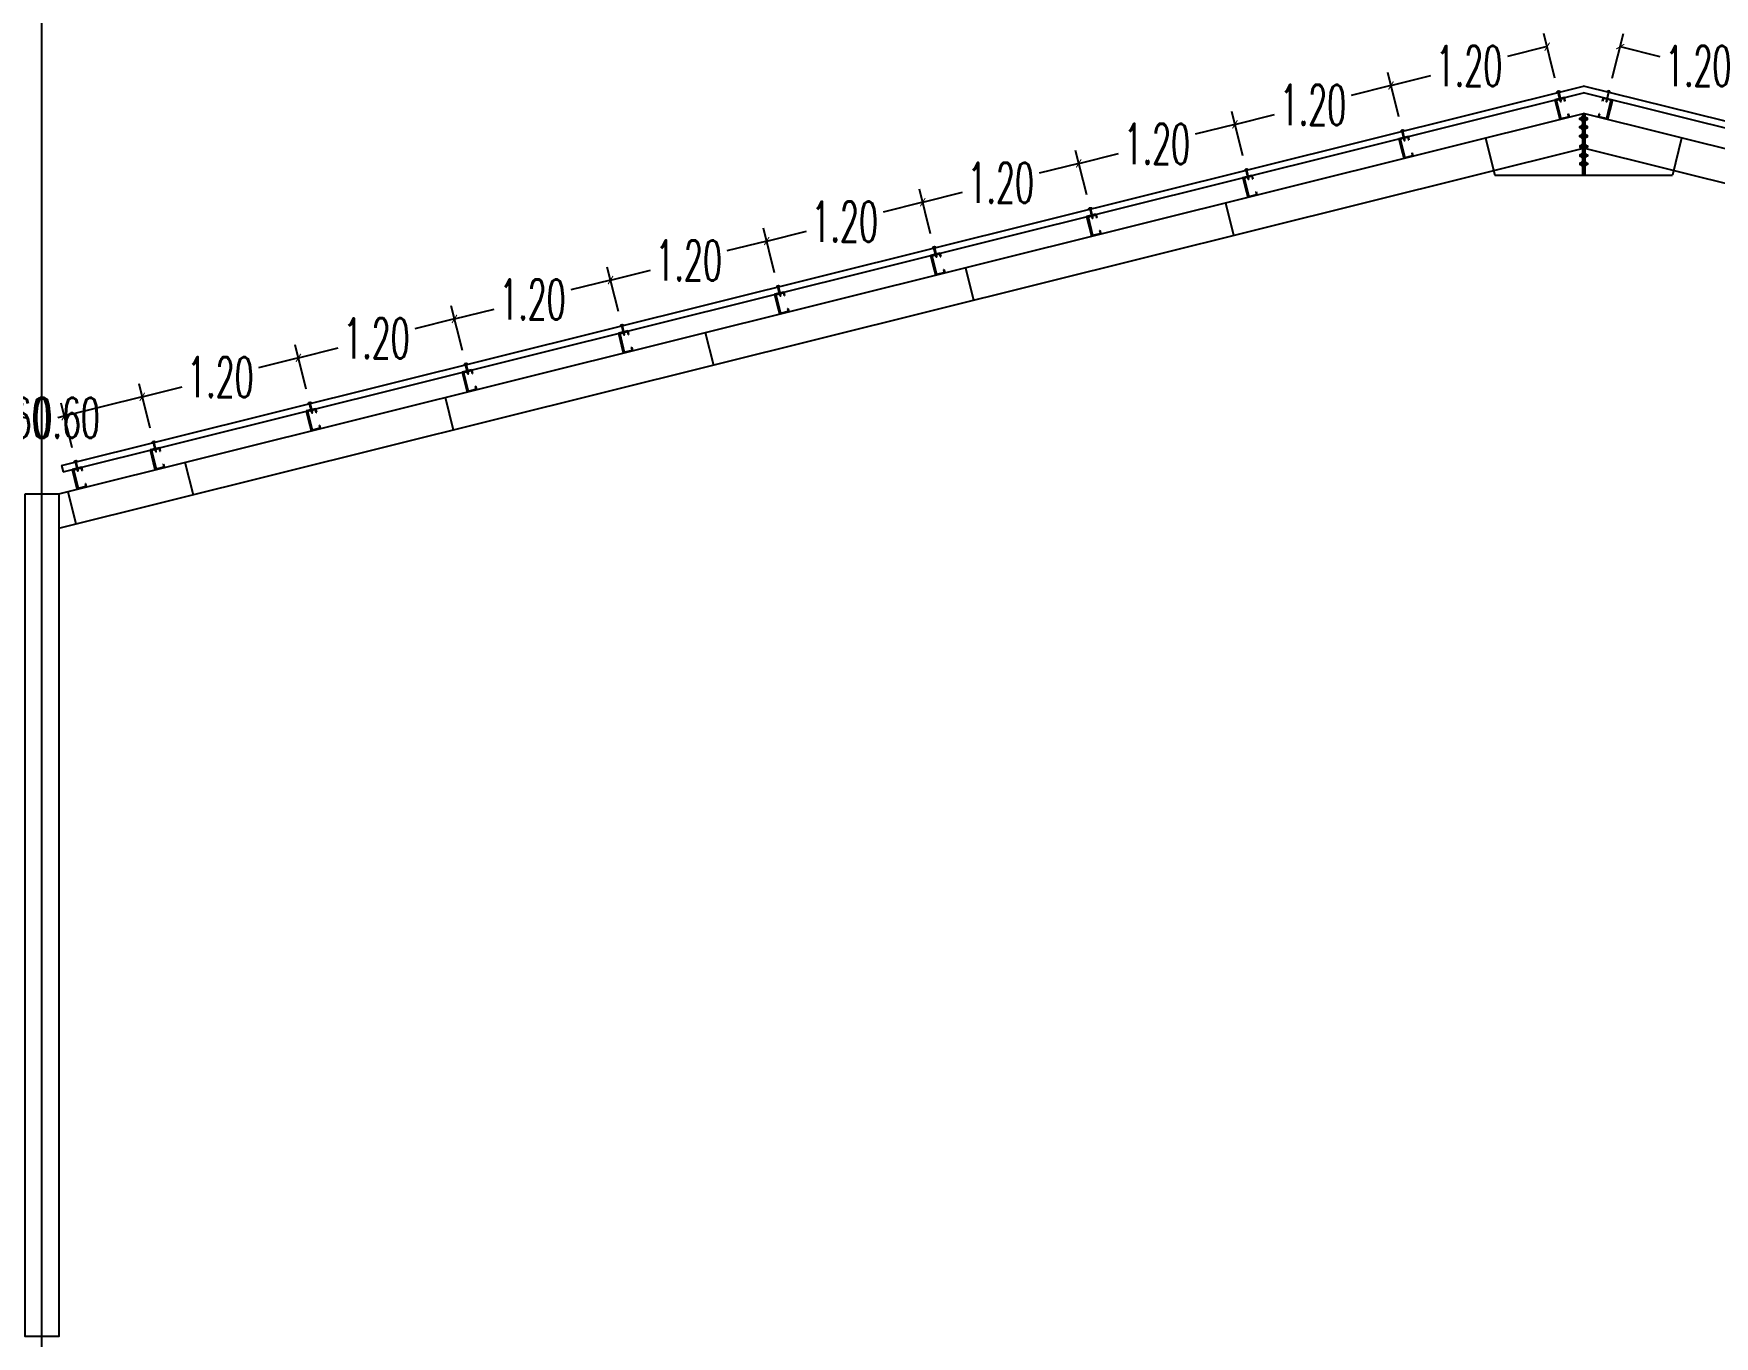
# Model space of a CAD drawing. Header units: millimetres. Extents: x 2491 to 3310, y 1470 to 1581.
# Drawn here: x 3270.77 to 3283.31, y 1536.73 to 1546.46 of the extents above; entities that cross this region are included whole.
import ezdxf

# ---------------------------------------------------------------- set-up
doc = ezdxf.new("R2010")
doc.units = ezdxf.units.MM
for name, color, linetype in [('A', 7, 'Continuous'), ('GR', 7, 'Continuous'), ('SUNGAI', 150, 'Continuous'), ('TEXT', 7, 'Continuous')]:
    doc.layers.add(name, color=color, linetype=linetype)
doc.layers.add('TANGGA', color=223, linetype='Continuous', lineweight=9)
doc.styles.add('-DIM2', font='simplex.shx', dxfattribs={"width": 0.55})
doc.dimstyles.new('DIMENSI POTONGAN', dxfattribs={"dimtxt": 0.3, "dimasz": 0.05, "dimexe": 0.1, "dimexo": 0.1, "dimgap": 0.05, "dimtad": 0, "dimtih": 1, "dimtoh": 1, "dimrnd": 0.0025, "dimzin": 0, "dimdsep": 46, "dimtxsty": '-DIM2', "dimblk": 'ARCHTICK', "dimcen": 0.1, "dimclrd": 1, "dimclre": 1, "dimclrt": 2, "dimadec": 0, "dimazin": 0, "dimtfac": 1, "dimtofl": 0, "dimtmove": 0, "dimatfit": 3, "dimldrblk": 'ARCHTICK', "dimfxl": 0.18, "dimtolj": 1, "dimtzin": 0, "dimarcsym": 0})

# ---------------------------------------------------------------- blocks, each defined once
blk = doc.blocks.new('_ArchTick')
at = {"color": 0, "linetype": 'ByBlock', "const_width": 0.15}
blk.add_lwpolyline([(-0.5, -0.5), (0.5, 0.5)], dxfattribs=at)
blk = doc.blocks.new('*D407')
at = {"layer": 'Defpoints', "color": 0, "transparency": 16777216}
for p in [(3270.668, 1543.6), (3270.003, 1543.413), (3270.585, 1543.268)]:
    blk.add_point(p, dxfattribs=at)
at = {"layer": 'TANGGA', "color": 1, "lineweight": -2, "transparency": 16777216}
for p, q in [((3270.027, 1543.51), (3270.11, 1543.842)), ((3270.086, 1543.745), (3270.668, 1543.6)), ((3270.609, 1543.365), (3270.692, 1543.697)), ((3270.668, 1543.6), (3270.716, 1543.588))]:
    blk.add_line(p, q, dxfattribs=at)
at = {"layer": 'TANGGA', "color": 1, "lineweight": -2, "transparency": 16777216, "xscale": 0.05, "yscale": 0.05, "zscale": 0.05}
for p, rotation in [((3270.086, 1543.745), 166.0000000000207), ((3270.668, 1543.6), 346.0000000000207)]:
    blk.add_blockref('_ArchTick', p, dxfattribs=dict(at, rotation=rotation))
at = {"layer": 'TANGGA', "color": 2, "transparency": 16777216, "insert": (3271.018, 1543.588), "char_height": 0.3, "attachment_point": 5, "style": '-DIM2'}
blk.add_mtext('\\A1;0.60', dxfattribs=at)
blk = doc.blocks.new('*D359')
at = {"layer": 'Defpoints', "color": 0, "transparency": 16777216}
for p in [(3280.897, 1546.068), (3282.144, 1546.026), (3280.98, 1545.736)]:
    blk.add_point(p, dxfattribs=at)
at = {"layer": 'TANGGA', "color": 1, "lineweight": -2, "transparency": 16777216}
for p, q in [((3282.12, 1546.123), (3282.037, 1546.455)), ((3282.062, 1546.358), (3281.765, 1546.284)), ((3280.956, 1545.833), (3280.873, 1546.165)), ((3280.897, 1546.068), (3281.194, 1546.142))]:
    blk.add_line(p, q, dxfattribs=at)
at = {"layer": 'TANGGA', "color": 1, "lineweight": -2, "transparency": 16777216, "xscale": 0.05, "yscale": 0.05, "zscale": 0.05}
for p, rotation in [((3282.062, 1546.358), 14.0000000000846), ((3280.897, 1546.068), 194.0000000000846)]:
    blk.add_blockref('_ArchTick', p, dxfattribs=dict(at, rotation=rotation))
at = {"layer": 'TANGGA', "color": 2, "transparency": 16777216, "insert": (3281.479, 1546.213), "char_height": 0.3, "attachment_point": 5, "style": '-DIM2'}
blk.add_mtext('\\A1;1.20', dxfattribs=at)
blk = doc.blocks.new('*D360')
at = {"layer": 'Defpoints', "color": 0, "transparency": 16777216}
for p in [(3279.733, 1545.778), (3280.98, 1545.736), (3279.816, 1545.445)]:
    blk.add_point(p, dxfattribs=at)
at = {"layer": 'TANGGA', "color": 1, "lineweight": -2, "transparency": 16777216}
for p, q in [((3280.897, 1546.068), (3280.601, 1545.994)), ((3280.956, 1545.833), (3280.873, 1546.165)), ((3279.791, 1545.542), (3279.709, 1545.875)), ((3279.733, 1545.778), (3280.029, 1545.851))]:
    blk.add_line(p, q, dxfattribs=at)
at = {"layer": 'TANGGA', "color": 1, "lineweight": -2, "transparency": 16777216, "xscale": 0.05, "yscale": 0.05, "zscale": 0.05}
for p, rotation in [((3280.897, 1546.068), 14.0000000000846), ((3279.733, 1545.778), 194.0000000000846)]:
    blk.add_blockref('_ArchTick', p, dxfattribs=dict(at, rotation=rotation))
at = {"layer": 'TANGGA', "color": 2, "transparency": 16777216, "insert": (3280.315, 1545.923), "char_height": 0.3, "attachment_point": 5, "style": '-DIM2'}
blk.add_mtext('\\A1;1.20', dxfattribs=at)
blk = doc.blocks.new('*D361')
at = {"layer": 'Defpoints', "color": 0, "transparency": 16777216}
for p in [(3278.568, 1545.487), (3279.816, 1545.445), (3278.651, 1545.155)]:
    blk.add_point(p, dxfattribs=at)
at = {"layer": 'TANGGA', "color": 1, "lineweight": -2, "transparency": 16777216}
for p, q in [((3279.791, 1545.542), (3279.709, 1545.875)), ((3279.733, 1545.778), (3279.436, 1545.704)), ((3278.627, 1545.252), (3278.544, 1545.584)), ((3278.568, 1545.487), (3278.865, 1545.561))]:
    blk.add_line(p, q, dxfattribs=at)
at = {"layer": 'TANGGA', "color": 1, "lineweight": -2, "transparency": 16777216, "xscale": 0.05, "yscale": 0.05, "zscale": 0.05}
for p, rotation in [((3279.733, 1545.778), 14.0000000000846), ((3278.568, 1545.487), 194.0000000000846)]:
    blk.add_blockref('_ArchTick', p, dxfattribs=dict(at, rotation=rotation))
at = {"layer": 'TANGGA', "color": 2, "transparency": 16777216, "insert": (3279.151, 1545.632), "char_height": 0.3, "attachment_point": 5, "style": '-DIM2'}
blk.add_mtext('\\A1;1.20', dxfattribs=at)
blk = doc.blocks.new('*D362')
at = {"layer": 'Defpoints', "color": 0, "transparency": 16777216}
for p in [(3277.404, 1545.197), (3278.651, 1545.155), (3277.487, 1544.865)]:
    blk.add_point(p, dxfattribs=at)
at = {"layer": 'TANGGA', "color": 1, "lineweight": -2, "transparency": 16777216}
for p, q in [((3278.627, 1545.252), (3278.544, 1545.584)), ((3278.568, 1545.487), (3278.272, 1545.413)), ((3277.463, 1544.962), (3277.38, 1545.294)), ((3277.404, 1545.197), (3277.701, 1545.271))]:
    blk.add_line(p, q, dxfattribs=at)
at = {"layer": 'TANGGA', "color": 1, "lineweight": -2, "transparency": 16777216, "xscale": 0.05, "yscale": 0.05, "zscale": 0.05}
for p, rotation in [((3278.568, 1545.487), 14.0000000000846), ((3277.404, 1545.197), 194.0000000000846)]:
    blk.add_blockref('_ArchTick', p, dxfattribs=dict(at, rotation=rotation))
at = {"layer": 'TANGGA', "color": 2, "transparency": 16777216, "insert": (3277.986, 1545.342), "char_height": 0.3, "attachment_point": 5, "style": '-DIM2'}
blk.add_mtext('\\A1;1.20', dxfattribs=at)
blk = doc.blocks.new('*D363')
at = {"layer": 'Defpoints', "color": 0, "transparency": 16777216}
for p in [(3276.24, 1544.907), (3277.487, 1544.865), (3276.323, 1544.574)]:
    blk.add_point(p, dxfattribs=at)
at = {"layer": 'TANGGA', "color": 1, "lineweight": -2, "transparency": 16777216}
for p, q in [((3277.463, 1544.962), (3277.38, 1545.294)), ((3277.404, 1545.197), (3277.108, 1545.123)), ((3276.298, 1544.671), (3276.216, 1545.004)), ((3276.24, 1544.907), (3276.536, 1544.981))]:
    blk.add_line(p, q, dxfattribs=at)
at = {"layer": 'TANGGA', "color": 1, "lineweight": -2, "transparency": 16777216, "xscale": 0.05, "yscale": 0.05, "zscale": 0.05}
for p, rotation in [((3277.404, 1545.197), 14.0000000000846), ((3276.24, 1544.907), 194.0000000000846)]:
    blk.add_blockref('_ArchTick', p, dxfattribs=dict(at, rotation=rotation))
at = {"layer": 'TANGGA', "color": 2, "transparency": 16777216, "insert": (3276.822, 1545.052), "char_height": 0.3, "attachment_point": 5, "style": '-DIM2'}
blk.add_mtext('\\A1;1.20', dxfattribs=at)
blk = doc.blocks.new('*D364')
at = {"layer": 'Defpoints', "color": 0, "transparency": 16777216}
for p in [(3275.075, 1544.616), (3276.323, 1544.574), (3275.158, 1544.284)]:
    blk.add_point(p, dxfattribs=at)
at = {"layer": 'TANGGA', "color": 1, "lineweight": -2, "transparency": 16777216}
for p, q in [((3276.298, 1544.671), (3276.216, 1545.004)), ((3276.24, 1544.907), (3275.943, 1544.833)), ((3275.134, 1544.381), (3275.051, 1544.713)), ((3275.075, 1544.616), (3275.372, 1544.69))]:
    blk.add_line(p, q, dxfattribs=at)
at = {"layer": 'TANGGA', "color": 1, "lineweight": -2, "transparency": 16777216, "xscale": 0.05, "yscale": 0.05, "zscale": 0.05}
for p, rotation in [((3276.24, 1544.907), 14.0000000000846), ((3275.075, 1544.616), 194.0000000000846)]:
    blk.add_blockref('_ArchTick', p, dxfattribs=dict(at, rotation=rotation))
at = {"layer": 'TANGGA', "color": 2, "transparency": 16777216, "insert": (3275.658, 1544.762), "char_height": 0.3, "attachment_point": 5, "style": '-DIM2'}
blk.add_mtext('\\A1;1.20', dxfattribs=at)
blk = doc.blocks.new('*D365')
at = {"layer": 'Defpoints', "color": 0, "transparency": 16777216}
for p in [(3273.911, 1544.326), (3275.158, 1544.284), (3273.994, 1543.994)]:
    blk.add_point(p, dxfattribs=at)
at = {"layer": 'TANGGA', "color": 1, "lineweight": -2, "transparency": 16777216}
for p, q in [((3275.134, 1544.381), (3275.051, 1544.713)), ((3275.075, 1544.616), (3274.779, 1544.542)), ((3273.97, 1544.091), (3273.887, 1544.423)), ((3273.911, 1544.326), (3274.207, 1544.4))]:
    blk.add_line(p, q, dxfattribs=at)
at = {"layer": 'TANGGA', "color": 1, "lineweight": -2, "transparency": 16777216, "xscale": 0.05, "yscale": 0.05, "zscale": 0.05}
for p, rotation in [((3275.075, 1544.616), 14.0000000000846), ((3273.911, 1544.326), 194.0000000000846)]:
    blk.add_blockref('_ArchTick', p, dxfattribs=dict(at, rotation=rotation))
at = {"layer": 'TANGGA', "color": 2, "transparency": 16777216, "insert": (3274.493, 1544.471), "char_height": 0.3, "attachment_point": 5, "style": '-DIM2'}
blk.add_mtext('\\A1;1.20', dxfattribs=at)
blk = doc.blocks.new('*D366')
at = {"layer": 'Defpoints', "color": 0, "transparency": 16777216}
for p in [(3272.747, 1544.036), (3273.994, 1543.994), (3272.83, 1543.704)]:
    blk.add_point(p, dxfattribs=at)
at = {"layer": 'TANGGA', "color": 1, "lineweight": -2, "transparency": 16777216}
for p, q in [((3273.97, 1544.091), (3273.887, 1544.423)), ((3273.911, 1544.326), (3273.615, 1544.252)), ((3272.805, 1543.801), (3272.722, 1544.133)), ((3272.747, 1544.036), (3273.043, 1544.11))]:
    blk.add_line(p, q, dxfattribs=at)
at = {"layer": 'TANGGA', "color": 1, "lineweight": -2, "transparency": 16777216, "xscale": 0.05, "yscale": 0.05, "zscale": 0.05}
for p, rotation in [((3273.911, 1544.326), 14.0000000000846), ((3272.747, 1544.036), 194.0000000000846)]:
    blk.add_blockref('_ArchTick', p, dxfattribs=dict(at, rotation=rotation))
at = {"layer": 'TANGGA', "color": 2, "transparency": 16777216, "insert": (3273.329, 1544.181), "char_height": 0.3, "attachment_point": 5, "style": '-DIM2'}
blk.add_mtext('\\A1;1.20', dxfattribs=at)
blk = doc.blocks.new('*D367')
at = {"layer": 'Defpoints', "color": 0, "transparency": 16777216}
for p in [(3271.582, 1543.745), (3272.83, 1543.704), (3271.665, 1543.413)]:
    blk.add_point(p, dxfattribs=at)
at = {"layer": 'TANGGA', "color": 1, "lineweight": -2, "transparency": 16777216}
for p, q in [((3272.747, 1544.036), (3272.45, 1543.962)), ((3272.805, 1543.801), (3272.722, 1544.133)), ((3271.641, 1543.51), (3271.558, 1543.842)), ((3271.582, 1543.745), (3271.879, 1543.819))]:
    blk.add_line(p, q, dxfattribs=at)
at = {"layer": 'TANGGA', "color": 1, "lineweight": -2, "transparency": 16777216, "xscale": 0.05, "yscale": 0.05, "zscale": 0.05}
for p, rotation in [((3272.747, 1544.036), 14.0000000000846), ((3271.582, 1543.745), 194.0000000000846)]:
    blk.add_blockref('_ArchTick', p, dxfattribs=dict(at, rotation=rotation))
at = {"layer": 'TANGGA', "color": 2, "transparency": 16777216, "insert": (3272.165, 1543.891), "char_height": 0.3, "attachment_point": 5, "style": '-DIM2'}
blk.add_mtext('\\A1;1.20', dxfattribs=at)
blk = doc.blocks.new('*D368')
at = {"layer": 'Defpoints', "color": 0, "transparency": 16777216}
for p in [(3271, 1543.6), (3271.665, 1543.413), (3271.083, 1543.268)]:
    blk.add_point(p, dxfattribs=at)
at = {"layer": 'TANGGA', "color": 1, "lineweight": -2, "transparency": 16777216}
for p, q in [((3271.641, 1543.51), (3271.558, 1543.842)), ((3271.059, 1543.365), (3270.976, 1543.697)), ((3271.582, 1543.745), (3271, 1543.6)), ((3271, 1543.6), (3270.952, 1543.588))]:
    blk.add_line(p, q, dxfattribs=at)
at = {"layer": 'TANGGA', "color": 1, "lineweight": -2, "transparency": 16777216, "xscale": 0.05, "yscale": 0.05, "zscale": 0.05}
for p, rotation in [((3271.582, 1543.745), 13.99999999997933), ((3271, 1543.6), 193.9999999999793)]:
    blk.add_blockref('_ArchTick', p, dxfattribs=dict(at, rotation=rotation))
at = {"layer": 'TANGGA', "color": 2, "transparency": 16777216, "insert": (3270.65, 1543.588), "char_height": 0.3, "attachment_point": 5, "style": '-DIM2'}
blk.add_mtext('\\A1;0.60', dxfattribs=at)
blk = doc.blocks.new('*D369')
at = {"layer": 'Defpoints', "color": 0, "transparency": 16777216}
for p in [(3283.771, 1546.068), (3282.524, 1546.026), (3283.688, 1545.736)]:
    blk.add_point(p, dxfattribs=at)
at = {"layer": 'TANGGA', "color": 1, "lineweight": -2, "transparency": 16777216}
for p, q in [((3282.548, 1546.123), (3282.631, 1546.455)), ((3282.607, 1546.358), (3282.903, 1546.284)), ((3283.771, 1546.068), (3283.474, 1546.142)), ((3283.712, 1545.833), (3283.795, 1546.165))]:
    blk.add_line(p, q, dxfattribs=at)
at = {"layer": 'TANGGA', "color": 1, "lineweight": -2, "transparency": 16777216, "xscale": 0.05, "yscale": 0.05, "zscale": 0.05}
for p, rotation in [((3282.607, 1546.358), 165.9999999999154), ((3283.771, 1546.068), 345.9999999999154)]:
    blk.add_blockref('_ArchTick', p, dxfattribs=dict(at, rotation=rotation))
at = {"layer": 'TANGGA', "color": 2, "transparency": 16777216, "insert": (3283.189, 1546.213), "char_height": 0.3, "attachment_point": 5, "style": '-DIM2'}
blk.add_mtext('\\A1;1.20', dxfattribs=at)

msp = doc.modelspace()

# ---------------------------------------------------------------- linework, layer by layer
for p, q in [((3270.979, 1543.233), (3282.334, 1546.064)), ((3294.833, 1542.948), (3282.334, 1546.064)), ((3270.991, 1543.185), (3282.334, 1546.013)), ((3282.12, 1545.961), (3282.148, 1545.851)), ((3282.12, 1545.961), (3282.148, 1545.851)), ((3282.12, 1545.961), (3282.148, 1545.851)), ((3282.12, 1545.961), (3282.148, 1545.851)), ((3282.12, 1545.961), (3282.156, 1545.816)), ((3282.123, 1545.95), (3282.129, 1545.952)), ((3282.123, 1545.951), (3282.156, 1545.816)), ((3282.123, 1545.951), (3282.156, 1545.816)), ((3282.123, 1545.951), (3282.156, 1545.816)), ((3282.126, 1545.963), (3282.162, 1545.817)), ((3282.13, 1545.959), (3282.187, 1545.973)), ((3282.13, 1545.959), (3282.164, 1545.821)), ((3282.187, 1545.973), (3282.192, 1545.952)), ((3282.189, 1545.978), (3282.195, 1545.953)), ((3282.192, 1545.952), (3282.195, 1545.953)), ((3294.821, 1542.899), (3282.334, 1546.013)), ((3282.479, 1545.978), (3282.473, 1545.953)), ((3282.476, 1545.952), (3282.473, 1545.953)), ((3282.481, 1545.973), (3282.476, 1545.952)), ((3282.538, 1545.959), (3282.481, 1545.973)), ((3282.538, 1545.959), (3282.504, 1545.821)), ((3282.542, 1545.963), (3282.506, 1545.817)), ((3282.548, 1545.961), (3282.512, 1545.816)), ((3282.546, 1545.951), (3282.512, 1545.816)), ((3282.546, 1545.951), (3282.512, 1545.816)), ((3282.546, 1545.951), (3282.512, 1545.816)), ((3282.548, 1545.961), (3282.52, 1545.851)), ((3282.548, 1545.961), (3282.52, 1545.851)), ((3282.548, 1545.961), (3282.52, 1545.851)), ((3282.548, 1545.961), (3282.52, 1545.851)), ((3282.545, 1545.95), (3282.539, 1545.952)), ((3270.959, 1543.022), (3282.334, 1545.858)), ((3282.164, 1545.821), (3282.222, 1545.835)), ((3282.216, 1545.856), (3282.219, 1545.857)), ((3282.216, 1545.856), (3282.222, 1545.835)), ((3282.219, 1545.857), (3282.225, 1545.833)), ((3282.325, 1545.856), (3282.325, 1545.4)), ((3282.326, 1545.856), (3282.326, 1545.4)), ((3294.785, 1542.754), (3282.334, 1545.858)), ((3282.334, 1545.858), (3282.334, 1545.4)), ((3282.334, 1545.858), (3282.334, 1545.4)), ((3282.342, 1545.856), (3282.342, 1545.4)), ((3282.343, 1545.856), (3282.343, 1545.4)), ((3282.449, 1545.857), (3282.443, 1545.833)), ((3282.452, 1545.856), (3282.446, 1545.835)), ((3282.504, 1545.821), (3282.446, 1545.835)), ((3282.452, 1545.856), (3282.449, 1545.857)), ((3280.956, 1545.671), (3280.983, 1545.56)), ((3280.956, 1545.671), (3280.983, 1545.56)), ((3280.956, 1545.671), (3280.983, 1545.56)), ((3280.956, 1545.671), (3280.983, 1545.56)), ((3280.956, 1545.671), (3280.992, 1545.525)), ((3280.962, 1545.672), (3280.998, 1545.527)), ((3280.965, 1545.669), (3281.023, 1545.683)), ((3280.965, 1545.669), (3281, 1545.53)), ((3281.023, 1545.683), (3281.028, 1545.662)), ((3281.025, 1545.687), (3281.031, 1545.662)), ((3281.603, 1545.676), (3281.672, 1545.4)), ((3283.065, 1545.676), (3282.996, 1545.4)), ((3283.065, 1545.676), (3282.996, 1545.4)), ((3270.959, 1542.765), (3282.334, 1545.601)), ((3280.958, 1545.66), (3280.964, 1545.661)), ((3280.958, 1545.661), (3280.992, 1545.525)), ((3280.958, 1545.661), (3280.992, 1545.525)), ((3280.958, 1545.661), (3280.992, 1545.525)), ((3281, 1545.53), (3281.057, 1545.544)), ((3281.028, 1545.662), (3281.031, 1545.662)), ((3281.052, 1545.566), (3281.055, 1545.566)), ((3281.052, 1545.566), (3281.057, 1545.544)), ((3281.055, 1545.566), (3281.061, 1545.542)), ((3294.725, 1542.511), (3282.334, 1545.601)), ((3279.791, 1545.38), (3279.819, 1545.27)), ((3279.791, 1545.38), (3279.819, 1545.27)), ((3279.791, 1545.38), (3279.819, 1545.27)), ((3279.791, 1545.38), (3279.819, 1545.27)), ((3279.791, 1545.38), (3279.828, 1545.235)), ((3279.794, 1545.37), (3279.8, 1545.371)), ((3279.794, 1545.371), (3279.828, 1545.235)), ((3279.794, 1545.371), (3279.828, 1545.235)), ((3279.794, 1545.371), (3279.828, 1545.235)), ((3279.797, 1545.382), (3279.834, 1545.236)), ((3279.801, 1545.379), (3279.858, 1545.393)), ((3279.801, 1545.379), (3279.836, 1545.24)), ((3279.858, 1545.393), (3279.864, 1545.371)), ((3279.86, 1545.397), (3279.867, 1545.372)), ((3279.864, 1545.371), (3279.867, 1545.372)), ((3279.663, 1545.192), (3279.723, 1544.95)), ((3279.836, 1545.24), (3279.893, 1545.254)), ((3279.888, 1545.275), (3279.891, 1545.276)), ((3279.888, 1545.275), (3279.893, 1545.254)), ((3279.891, 1545.276), (3279.897, 1545.252)), ((3278.627, 1545.09), (3278.655, 1544.98)), ((3278.627, 1545.09), (3278.655, 1544.98)), ((3278.627, 1545.09), (3278.655, 1544.98)), ((3278.627, 1545.09), (3278.655, 1544.98)), ((3278.627, 1545.09), (3278.663, 1544.945)), ((3278.629, 1545.08), (3278.663, 1544.945)), ((3278.629, 1545.08), (3278.663, 1544.945)), ((3278.629, 1545.08), (3278.663, 1544.945)), ((3278.63, 1545.079), (3278.636, 1545.081)), ((3278.633, 1545.092), (3278.669, 1544.946)), ((3278.637, 1545.088), (3278.694, 1545.102)), ((3278.637, 1545.088), (3278.671, 1544.95)), ((3278.694, 1545.102), (3278.699, 1545.081)), ((3278.696, 1545.107), (3278.702, 1545.082)), ((3278.699, 1545.081), (3278.702, 1545.082)), ((3278.671, 1544.95), (3278.729, 1544.964)), ((3278.723, 1544.985), (3278.726, 1544.986)), ((3278.723, 1544.985), (3278.729, 1544.964)), ((3278.726, 1544.986), (3278.732, 1544.962)), ((3277.463, 1544.8), (3277.49, 1544.689)), ((3277.463, 1544.8), (3277.49, 1544.689)), ((3277.463, 1544.8), (3277.49, 1544.689)), ((3277.463, 1544.8), (3277.49, 1544.689)), ((3277.463, 1544.8), (3277.499, 1544.654)), ((3277.465, 1544.789), (3277.471, 1544.79)), ((3277.465, 1544.79), (3277.499, 1544.654)), ((3277.465, 1544.79), (3277.499, 1544.654)), ((3277.465, 1544.79), (3277.499, 1544.654)), ((3277.468, 1544.801), (3277.505, 1544.656)), ((3277.472, 1544.798), (3277.53, 1544.812)), ((3277.472, 1544.798), (3277.507, 1544.659)), ((3277.53, 1544.812), (3277.535, 1544.791)), ((3277.532, 1544.817), (3277.538, 1544.791)), ((3277.535, 1544.791), (3277.538, 1544.791)), ((3277.507, 1544.659), (3277.564, 1544.673)), ((3277.559, 1544.695), (3277.562, 1544.695)), ((3277.559, 1544.695), (3277.564, 1544.673)), ((3277.562, 1544.695), (3277.568, 1544.672)), ((3277.722, 1544.708), (3277.783, 1544.466)), ((3276.298, 1544.51), (3276.326, 1544.399)), ((3276.298, 1544.51), (3276.326, 1544.399)), ((3276.298, 1544.51), (3276.326, 1544.399)), ((3276.298, 1544.51), (3276.326, 1544.399)), ((3276.298, 1544.51), (3276.335, 1544.364)), ((3276.301, 1544.499), (3276.307, 1544.5)), ((3276.301, 1544.5), (3276.335, 1544.364)), ((3276.301, 1544.5), (3276.335, 1544.364)), ((3276.301, 1544.5), (3276.335, 1544.364)), ((3276.304, 1544.511), (3276.34, 1544.365)), ((3276.308, 1544.508), (3276.365, 1544.522)), ((3276.308, 1544.508), (3276.343, 1544.369)), ((3276.365, 1544.522), (3276.371, 1544.5)), ((3276.367, 1544.526), (3276.374, 1544.501)), ((3276.371, 1544.5), (3276.374, 1544.501)), ((3276.343, 1544.369), (3276.4, 1544.383)), ((3276.395, 1544.404), (3276.398, 1544.405)), ((3276.395, 1544.404), (3276.4, 1544.383)), ((3276.398, 1544.405), (3276.404, 1544.381)), ((3275.134, 1544.219), (3275.162, 1544.109)), ((3275.134, 1544.219), (3275.162, 1544.109)), ((3275.134, 1544.219), (3275.162, 1544.109)), ((3275.134, 1544.219), (3275.162, 1544.109)), ((3275.134, 1544.219), (3275.17, 1544.074)), ((3275.136, 1544.21), (3275.17, 1544.074)), ((3275.136, 1544.21), (3275.17, 1544.074)), ((3275.136, 1544.21), (3275.17, 1544.074)), ((3275.137, 1544.208), (3275.142, 1544.21)), ((3275.14, 1544.221), (3275.176, 1544.075)), ((3275.144, 1544.217), (3275.201, 1544.231)), ((3275.144, 1544.217), (3275.178, 1544.079)), ((3275.201, 1544.231), (3275.206, 1544.21)), ((3275.203, 1544.236), (3275.209, 1544.211)), ((3275.206, 1544.21), (3275.209, 1544.211)), ((3275.781, 1544.225), (3275.842, 1543.982)), ((3275.178, 1544.079), (3275.236, 1544.093)), ((3275.23, 1544.114), (3275.233, 1544.115)), ((3275.23, 1544.114), (3275.236, 1544.093)), ((3275.233, 1544.115), (3275.239, 1544.091)), ((3273.97, 1543.929), (3273.997, 1543.818)), ((3273.97, 1543.929), (3273.997, 1543.818)), ((3273.97, 1543.929), (3273.997, 1543.818)), ((3273.97, 1543.929), (3273.997, 1543.818)), ((3273.97, 1543.929), (3274.006, 1543.783)), ((3273.972, 1543.918), (3273.978, 1543.92)), ((3273.972, 1543.919), (3274.006, 1543.783)), ((3273.972, 1543.919), (3274.006, 1543.783)), ((3273.972, 1543.919), (3274.006, 1543.783)), ((3273.975, 1543.93), (3274.012, 1543.785)), ((3273.979, 1543.927), (3274.037, 1543.941)), ((3273.979, 1543.927), (3274.014, 1543.788)), ((3274.037, 1543.941), (3274.042, 1543.92)), ((3274.039, 1543.946), (3274.045, 1543.92)), ((3274.042, 1543.92), (3274.045, 1543.92)), ((3274.014, 1543.788), (3274.071, 1543.803)), ((3274.066, 1543.824), (3274.069, 1543.825)), ((3274.066, 1543.824), (3274.071, 1543.803)), ((3274.069, 1543.825), (3274.075, 1543.801)), ((3273.841, 1543.741), (3273.901, 1543.498)), ((3272.805, 1543.639), (3272.833, 1543.528)), ((3272.805, 1543.639), (3272.833, 1543.528)), ((3272.805, 1543.639), (3272.833, 1543.528)), ((3272.805, 1543.639), (3272.833, 1543.528)), ((3272.805, 1543.639), (3272.842, 1543.493)), ((3272.808, 1543.628), (3272.814, 1543.629)), ((3272.808, 1543.629), (3272.842, 1543.493)), ((3272.808, 1543.629), (3272.842, 1543.493)), ((3272.808, 1543.629), (3272.842, 1543.493)), ((3272.811, 1543.64), (3272.847, 1543.495)), ((3272.815, 1543.637), (3272.872, 1543.651)), ((3272.815, 1543.637), (3272.85, 1543.498)), ((3272.872, 1543.651), (3272.878, 1543.629)), ((3272.874, 1543.655), (3272.881, 1543.63)), ((3272.878, 1543.629), (3272.881, 1543.63)), ((3272.902, 1543.534), (3272.905, 1543.534)), ((3272.902, 1543.534), (3272.907, 1543.512)), ((3272.905, 1543.534), (3272.91, 1543.51)), ((3272.85, 1543.498), (3272.907, 1543.512)), ((3271.641, 1543.348), (3271.669, 1543.238)), ((3271.641, 1543.348), (3271.669, 1543.238)), ((3271.641, 1543.348), (3271.669, 1543.238)), ((3271.641, 1543.348), (3271.669, 1543.238)), ((3271.641, 1543.348), (3271.677, 1543.203)), ((3271.643, 1543.339), (3271.677, 1543.203)), ((3271.643, 1543.339), (3271.677, 1543.203)), ((3271.643, 1543.339), (3271.677, 1543.203)), ((3271.644, 1543.338), (3271.649, 1543.339)), ((3271.647, 1543.35), (3271.683, 1543.204)), ((3271.651, 1543.346), (3271.708, 1543.36)), ((3271.651, 1543.346), (3271.685, 1543.208)), ((3271.708, 1543.36), (3271.713, 1543.339)), ((3271.71, 1543.365), (3271.716, 1543.34)), ((3271.713, 1543.339), (3271.716, 1543.34)), ((3270.979, 1543.233), (3270.991, 1543.185)), ((3271.059, 1543.203), (3271.086, 1543.093)), ((3271.059, 1543.203), (3271.086, 1543.093)), ((3271.059, 1543.203), (3271.086, 1543.093)), ((3271.059, 1543.203), (3271.086, 1543.093)), ((3271.059, 1543.203), (3271.095, 1543.058)), ((3271.061, 1543.192), (3271.067, 1543.194)), ((3271.061, 1543.193), (3271.095, 1543.058)), ((3271.061, 1543.193), (3271.095, 1543.058)), ((3271.061, 1543.193), (3271.095, 1543.058)), ((3271.065, 1543.205), (3271.101, 1543.059)), ((3271.068, 1543.201), (3271.126, 1543.215)), ((3271.068, 1543.201), (3271.103, 1543.063)), ((3271.126, 1543.215), (3271.131, 1543.194)), ((3271.128, 1543.22), (3271.134, 1543.195)), ((3271.131, 1543.194), (3271.134, 1543.195)), ((3271.685, 1543.208), (3271.743, 1543.222)), ((3271.737, 1543.243), (3271.74, 1543.244)), ((3271.737, 1543.243), (3271.743, 1543.222)), ((3271.74, 1543.244), (3271.746, 1543.22)), ((3271.9, 1543.257), (3271.961, 1543.014)), ((3271.027, 1543.039), (3271.087, 1542.797)), ((3271.103, 1543.063), (3271.16, 1543.077)), ((3271.155, 1543.098), (3271.158, 1543.099)), ((3271.155, 1543.098), (3271.16, 1543.077)), ((3271.158, 1543.099), (3271.164, 1543.075))]:
    msp.add_line(p, q)
msp.add_xline((3270.834, 1580.726), (0, 1))
for points in [[(3282.136, 1546.02), (3282.156, 1546.025), (3282.157, 1546.021), (3282.137, 1546.017)], [(3282.139, 1546.025), (3282.149, 1546.027), (3282.15, 1546.023), (3282.14, 1546.021)], [(3282.145, 1546.018), (3282.148, 1546.019), (3282.164, 1545.953), (3282.16, 1545.952)], [(3282.523, 1546.018), (3282.52, 1546.019), (3282.504, 1545.953), (3282.508, 1545.952)], [(3282.532, 1546.02), (3282.512, 1546.025), (3282.511, 1546.021), (3282.532, 1546.017)], [(3282.529, 1546.025), (3282.519, 1546.027), (3282.518, 1546.023), (3282.528, 1546.021)], [(3282.351, 1545.813), (3282.305, 1545.813), (3282.305, 1545.824), (3282.351, 1545.824)], [(3282.317, 1545.806), (3282.325, 1545.806), (3282.325, 1545.832), (3282.317, 1545.832)], [(3282.317, 1545.813), (3282.363, 1545.813), (3282.363, 1545.824), (3282.317, 1545.824)], [(3282.326, 1545.806), (3282.318, 1545.806), (3282.318, 1545.832), (3282.326, 1545.832)], [(3282.342, 1545.806), (3282.351, 1545.806), (3282.351, 1545.832), (3282.342, 1545.832)], [(3282.351, 1545.806), (3282.343, 1545.806), (3282.343, 1545.832), (3282.351, 1545.832)], [(3280.971, 1545.73), (3280.992, 1545.735), (3280.992, 1545.731), (3280.972, 1545.726)], [(3280.975, 1545.734), (3280.985, 1545.737), (3280.986, 1545.733), (3280.976, 1545.731)], [(3280.98, 1545.728), (3280.984, 1545.729), (3280.999, 1545.663), (3280.996, 1545.662)], [(3282.351, 1545.751), (3282.305, 1545.751), (3282.305, 1545.762), (3282.351, 1545.762)], [(3282.351, 1545.684), (3282.305, 1545.684), (3282.305, 1545.695), (3282.351, 1545.695)], [(3282.317, 1545.744), (3282.325, 1545.744), (3282.325, 1545.77), (3282.317, 1545.77)], [(3282.317, 1545.751), (3282.363, 1545.751), (3282.363, 1545.762), (3282.317, 1545.762)], [(3282.317, 1545.677), (3282.325, 1545.677), (3282.325, 1545.703), (3282.317, 1545.703)], [(3282.317, 1545.684), (3282.363, 1545.684), (3282.363, 1545.695), (3282.317, 1545.695)], [(3282.326, 1545.744), (3282.318, 1545.744), (3282.318, 1545.77), (3282.326, 1545.77)], [(3282.326, 1545.677), (3282.318, 1545.677), (3282.318, 1545.703), (3282.326, 1545.703)], [(3282.342, 1545.744), (3282.351, 1545.744), (3282.351, 1545.77), (3282.342, 1545.77)], [(3282.342, 1545.677), (3282.351, 1545.677), (3282.351, 1545.703), (3282.342, 1545.703)], [(3282.351, 1545.744), (3282.343, 1545.744), (3282.343, 1545.77), (3282.351, 1545.77)], [(3282.351, 1545.677), (3282.343, 1545.677), (3282.343, 1545.703), (3282.351, 1545.703)], [(3282.351, 1545.618), (3282.305, 1545.618), (3282.305, 1545.607), (3282.351, 1545.607)], [(3282.351, 1545.551), (3282.305, 1545.551), (3282.305, 1545.541), (3282.351, 1545.541)], [(3282.317, 1545.625), (3282.325, 1545.625), (3282.325, 1545.599), (3282.317, 1545.599)], [(3282.317, 1545.618), (3282.363, 1545.618), (3282.363, 1545.607), (3282.317, 1545.607)], [(3282.317, 1545.559), (3282.325, 1545.559), (3282.325, 1545.533), (3282.317, 1545.533)], [(3282.317, 1545.551), (3282.363, 1545.551), (3282.363, 1545.541), (3282.317, 1545.541)], [(3282.326, 1545.625), (3282.318, 1545.625), (3282.318, 1545.599), (3282.326, 1545.599)], [(3282.326, 1545.559), (3282.318, 1545.559), (3282.318, 1545.533), (3282.326, 1545.533)], [(3282.342, 1545.625), (3282.351, 1545.625), (3282.351, 1545.599), (3282.342, 1545.599)], [(3282.342, 1545.559), (3282.351, 1545.559), (3282.351, 1545.533), (3282.342, 1545.533)], [(3282.351, 1545.625), (3282.343, 1545.625), (3282.343, 1545.599), (3282.351, 1545.599)], [(3282.351, 1545.559), (3282.343, 1545.559), (3282.343, 1545.533), (3282.351, 1545.533)], [(3279.807, 1545.439), (3279.827, 1545.444), (3279.828, 1545.441), (3279.808, 1545.436)], [(3279.811, 1545.444), (3279.821, 1545.447), (3279.822, 1545.443), (3279.811, 1545.44)], [(3279.816, 1545.438), (3279.819, 1545.439), (3279.835, 1545.373), (3279.832, 1545.372)], [(3282.351, 1545.489), (3282.305, 1545.489), (3282.305, 1545.478), (3282.351, 1545.478)], [(3282.317, 1545.496), (3282.325, 1545.496), (3282.325, 1545.47), (3282.317, 1545.47)], [(3282.317, 1545.489), (3282.363, 1545.489), (3282.363, 1545.478), (3282.317, 1545.478)], [(3282.326, 1545.496), (3282.318, 1545.496), (3282.318, 1545.47), (3282.326, 1545.47)], [(3282.342, 1545.496), (3282.351, 1545.496), (3282.351, 1545.47), (3282.342, 1545.47)], [(3282.351, 1545.496), (3282.343, 1545.496), (3282.343, 1545.47), (3282.351, 1545.47)], [(3278.643, 1545.149), (3278.663, 1545.154), (3278.664, 1545.15), (3278.643, 1545.146)], [(3278.646, 1545.154), (3278.656, 1545.156), (3278.657, 1545.153), (3278.647, 1545.15)], [(3278.652, 1545.148), (3278.655, 1545.148), (3278.671, 1545.082), (3278.667, 1545.082)], [(3277.478, 1544.859), (3277.499, 1544.864), (3277.499, 1544.86), (3277.479, 1544.855)], [(3277.482, 1544.864), (3277.492, 1544.866), (3277.493, 1544.862), (3277.483, 1544.86)], [(3277.487, 1544.857), (3277.491, 1544.858), (3277.506, 1544.792), (3277.503, 1544.791)], [(3276.314, 1544.568), (3276.334, 1544.573), (3276.335, 1544.57), (3276.315, 1544.565)], [(3276.318, 1544.573), (3276.328, 1544.576), (3276.329, 1544.572), (3276.318, 1544.57)], [(3276.323, 1544.567), (3276.326, 1544.568), (3276.342, 1544.502), (3276.339, 1544.501)], [(3275.153, 1544.283), (3275.163, 1544.285), (3275.164, 1544.282), (3275.154, 1544.279)], [(3275.15, 1544.278), (3275.17, 1544.283), (3275.171, 1544.28), (3275.15, 1544.275)], [(3275.159, 1544.277), (3275.162, 1544.277), (3275.178, 1544.211), (3275.174, 1544.211)], [(3273.985, 1543.988), (3274.006, 1543.993), (3274.006, 1543.989), (3273.986, 1543.984)], [(3273.989, 1543.993), (3273.999, 1543.995), (3274, 1543.991), (3273.99, 1543.989)], [(3273.994, 1543.986), (3273.997, 1543.987), (3274.013, 1543.921), (3274.01, 1543.92)], [(3272.821, 1543.698), (3272.841, 1543.702), (3272.842, 1543.699), (3272.822, 1543.694)], [(3272.824, 1543.702), (3272.835, 1543.705), (3272.835, 1543.701), (3272.825, 1543.699)], [(3272.83, 1543.696), (3272.833, 1543.697), (3272.849, 1543.631), (3272.846, 1543.63)], [(3271.656, 1543.407), (3271.677, 1543.412), (3271.678, 1543.409), (3271.657, 1543.404)], [(3271.66, 1543.412), (3271.67, 1543.414), (3271.671, 1543.411), (3271.661, 1543.408)], [(3271.666, 1543.406), (3271.669, 1543.407), (3271.684, 1543.34), (3271.681, 1543.34)], [(3271.074, 1543.262), (3271.095, 1543.267), (3271.095, 1543.263), (3271.075, 1543.259)], [(3271.078, 1543.267), (3271.088, 1543.269), (3271.089, 1543.266), (3271.079, 1543.263)], [(3271.083, 1543.261), (3271.087, 1543.261), (3271.102, 1543.195), (3271.099, 1543.195)]]:
    msp.add_lwpolyline(points, close=True)
for points in [[(3282.16, 1545.952), (3282.164, 1545.947), (3282.164, 1545.953)], [(3282.508, 1545.952), (3282.504, 1545.947), (3282.504, 1545.953)], [(3280.996, 1545.662), (3280.999, 1545.656), (3280.999, 1545.663)], [(3279.832, 1545.372), (3279.835, 1545.366), (3279.835, 1545.373)], [(3278.667, 1545.082), (3278.671, 1545.076), (3278.671, 1545.082)], [(3277.503, 1544.791), (3277.506, 1544.786), (3277.506, 1544.792)], [(3276.339, 1544.501), (3276.342, 1544.495), (3276.342, 1544.502)], [(3275.174, 1544.211), (3275.178, 1544.205), (3275.178, 1544.211)], [(3274.01, 1543.92), (3274.013, 1543.915), (3274.013, 1543.921)], [(3272.846, 1543.63), (3272.849, 1543.624), (3272.849, 1543.631)], [(3271.681, 1543.34), (3271.685, 1543.334), (3271.684, 1543.34)], [(3271.099, 1543.195), (3271.102, 1543.189), (3271.102, 1543.195)]]:
    msp.add_lwpolyline(points)
at = {"layer": 'A'}
for p in [(3282.326, 1545.813), (3282.342, 1545.813), (3282.326, 1545.751), (3282.326, 1545.684), (3282.342, 1545.751), (3282.342, 1545.684), (3282.326, 1545.618), (3282.326, 1545.551), (3282.342, 1545.618), (3282.342, 1545.551), (3282.326, 1545.489), (3282.342, 1545.489)]:
    msp.add_point(p, dxfattribs=at)
at = {"layer": 'GR', "linetype": 'Continuous'}
msp.add_line((3281.672, 1545.4), (3282.996, 1545.4), dxfattribs=at)
at = {"layer": 'SUNGAI'}
msp.add_lwpolyline([(3270.709, 1543.022), (3270.959, 1543.022), (3270.959, 1536.733), (3270.709, 1536.733)], close=True, dxfattribs=at)
at = {"layer": 'TEXT'}
for p, q in [((3282.189, 1545.978), (3282.12, 1545.961)), ((3282.479, 1545.978), (3282.548, 1545.961)), ((3282.225, 1545.833), (3282.156, 1545.816)), ((3282.443, 1545.833), (3282.512, 1545.816)), ((3281.025, 1545.687), (3280.956, 1545.671)), ((3281.061, 1545.542), (3280.992, 1545.525)), ((3279.86, 1545.397), (3279.791, 1545.38)), ((3279.897, 1545.252), (3279.828, 1545.235)), ((3278.696, 1545.107), (3278.627, 1545.09)), ((3278.732, 1544.962), (3278.663, 1544.945)), ((3277.532, 1544.817), (3277.463, 1544.8)), ((3277.568, 1544.672), (3277.499, 1544.654)), ((3276.367, 1544.526), (3276.298, 1544.51)), ((3276.404, 1544.381), (3276.335, 1544.364)), ((3275.203, 1544.236), (3275.134, 1544.219)), ((3275.239, 1544.091), (3275.17, 1544.074)), ((3274.039, 1543.946), (3273.97, 1543.929)), ((3274.075, 1543.801), (3274.006, 1543.783)), ((3272.874, 1543.655), (3272.805, 1543.639)), ((3272.91, 1543.51), (3272.842, 1543.493)), ((3271.71, 1543.365), (3271.641, 1543.348)), ((3271.128, 1543.22), (3271.059, 1543.203)), ((3271.746, 1543.22), (3271.677, 1543.203)), ((3271.164, 1543.075), (3271.095, 1543.058))]:
    msp.add_line(p, q, dxfattribs=at)

# ---------------------------------------------------------------- dimensions: what is measured, and where the dimension line sits
at = {"layer": 'TANGGA'}
for p1, p2, distance, picture, middle in [((3282.144, 1546.026), (3280.98, 1545.736), -0.342, '*D359', (3281.479, 1546.213)), ((3282.524, 1546.026), (3283.688, 1545.736), 0.342, '*D369', (3283.189, 1546.213)), ((3280.98, 1545.736), (3279.816, 1545.445), -0.342, '*D360', (3280.315, 1545.923)), ((3279.816, 1545.445), (3278.651, 1545.155), -0.342, '*D361', (3279.151, 1545.632)), ((3278.651, 1545.155), (3277.487, 1544.865), -0.342, '*D362', (3277.986, 1545.342)), ((3277.487, 1544.865), (3276.323, 1544.574), -0.342, '*D363', (3276.822, 1545.052)), ((3276.323, 1544.574), (3275.158, 1544.284), -0.342, '*D364', (3275.658, 1544.762)), ((3275.158, 1544.284), (3273.994, 1543.994), -0.342, '*D365', (3274.493, 1544.471)), ((3273.994, 1543.994), (3272.83, 1543.704), -0.342, '*D366', (3273.329, 1544.181)), ((3272.83, 1543.704), (3271.665, 1543.413), -0.342, '*D367', (3272.165, 1543.891)), ((3270.003, 1543.413), (3270.585, 1543.268), 0.342, '*D407', (3271.018, 1543.588)), ((3271.665, 1543.413), (3271.083, 1543.268), -0.342, '*D368', (3270.65, 1543.588))]:
    dim = msp.add_aligned_dim(p1=p1, p2=p2, distance=distance, dimstyle='DIMENSI POTONGAN', dxfattribs=at)
    dim.commit()
    dim.dimension.update_dxf_attribs({"geometry": picture, "text_midpoint": middle})

doc.saveas('drawing.dxf')
